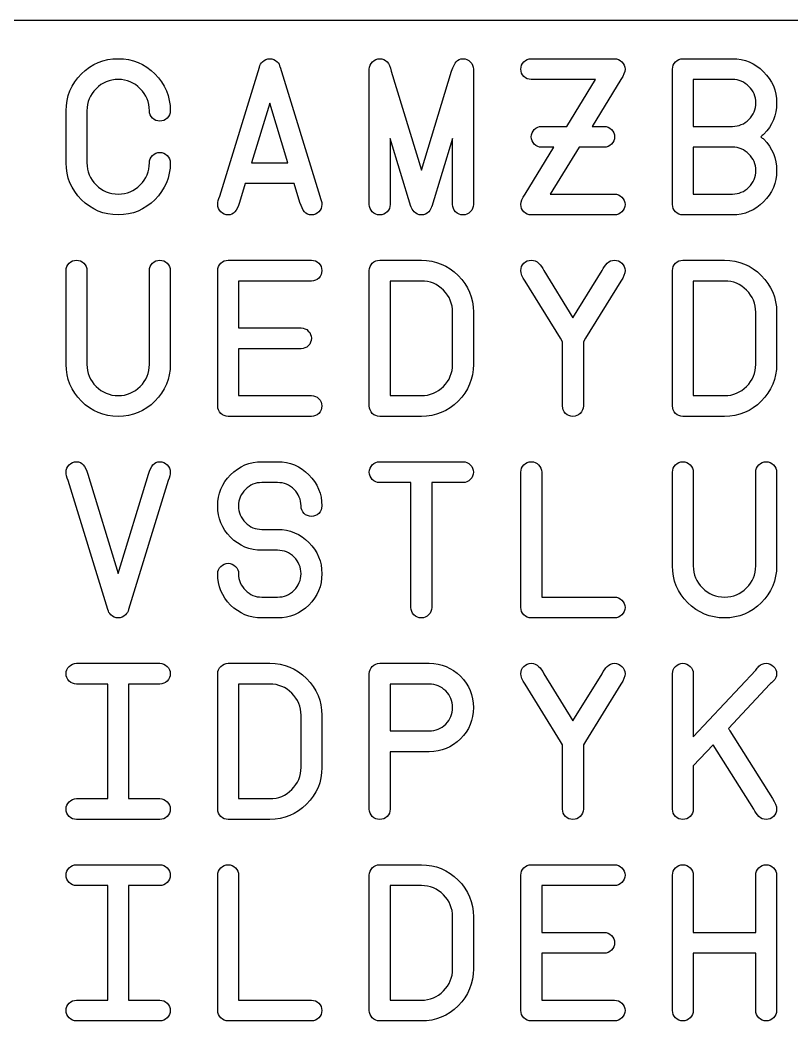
# Model space of a CAD drawing. Extents: x 0.3 to 81.7, y -40.7 to 31.5.
# Drawn here: x 38.79 to 49.6, y 17.51 to 31.53 of the extents above; entities that cross this region are included whole.
import ezdxf

# ---------------------------------------------------------------- set-up
doc = ezdxf.new("R2010")
doc.units = 0
doc.layers.add('Layer_1', color=7, linetype='CONTINUOUS')

msp = doc.modelspace()

# ---------------------------------------------------------------- linework, layer by layer
at = {"layer": 'Layer_1', "color": 7}
for p, q in [((2.8575, 31.531278), (81.710386, 31.531278)), ((45.947505, 30.989793), (47.114244, 30.989793)), ((48.070972, 30.989793), (48.763723, 30.989793)), ((41.583903, 29.064673), (42.138104, 30.87312)), ((42.138104, 30.87312), (42.141019, 30.87312)), ((42.42687, 30.87312), (42.429786, 30.87312)), ((42.429786, 30.87312), (42.983987, 29.064673)), ((43.678199, 28.948), (43.678199, 30.843952)), ((45.13662, 30.843952), (45.13662, 28.948)), ((45.136623, 30.843952), (45.13662, 30.843952)), ((47.925129, 28.948), (47.925129, 30.843952)), ((43.984468, 30.814781), (44.407411, 29.426364)), ((44.407411, 29.426364), (44.830354, 30.814781)), ((46.848811, 30.698108), (45.947505, 30.698108)), ((46.444828, 30.041817), (46.848811, 30.698108)), ((47.201749, 30.698108), (46.797766, 30.041817)), ((48.763723, 30.698108), (48.216814, 30.698108)), ((48.216814, 30.698108), (48.216814, 30.041817)), ((48.763723, 30.698108), (48.763723, 30.698108)), ((42.283946, 30.365588), (42.03018, 29.53137)), ((42.537712, 29.53137), (42.283946, 30.365588)), ((39.431266, 29.53137), (39.431266, 30.260582)), ((39.72295, 30.260582), (39.72295, 29.53137)), ((46.093348, 30.041817), (46.444828, 30.041817)), ((46.797766, 30.041817), (46.968402, 30.041817)), ((48.216814, 30.041817), (48.763723, 30.041817)), ((44.261569, 28.918832), (43.969884, 29.871183)), ((43.969884, 29.871183), (43.969884, 28.948)), ((44.844935, 29.871183), (44.55325, 28.918832)), ((44.844935, 28.948), (44.844935, 29.871183)), ((45.86, 29.093844), (46.263983, 29.750132)), ((46.263983, 29.750132), (46.093348, 29.750132)), ((46.616921, 29.750132), (46.212938, 29.093844)), ((46.968402, 29.750132), (46.616921, 29.750132)), ((48.763723, 29.750132), (48.216814, 29.750132)), ((48.216814, 29.750132), (48.216814, 29.093844)), ((48.763723, 29.750132), (48.763723, 29.750132)), ((40.598004, 29.53137), (40.598004, 29.53137)), ((42.03018, 29.53137), (42.537712, 29.53137)), ((41.941217, 29.239685), (41.861003, 28.977168)), ((42.626673, 29.239685), (41.941217, 29.239685)), ((42.706886, 28.977168), (42.626673, 29.239685)), ((46.212938, 29.093844), (47.114244, 29.093844)), ((48.216814, 29.093844), (48.763723, 29.093844)), ((44.264484, 28.918832), (44.261569, 28.918832)), ((44.55325, 28.918832), (44.550335, 28.918832)), ((47.114244, 28.802159), (45.947505, 28.802159)), ((48.763723, 28.802159), (48.070972, 28.802159)), ((48.763723, 28.802159), (48.763723, 28.802159)), ((41.700577, 28.167218), (42.867316, 28.167218)), ((43.824038, 28.167218), (44.407408, 28.167218)), ((48.070972, 28.167218), (48.654341, 28.167218)), ((39.43127, 26.708795), (39.43127, 28.021377)), ((39.722955, 28.021377), (39.722955, 26.708795)), ((40.598009, 26.708795), (40.598009, 28.021377)), ((40.889694, 28.021377), (40.889694, 26.708795)), ((41.554734, 26.125425), (41.554734, 28.021377)), ((43.678196, 26.125425), (43.678196, 28.021377)), ((46.122516, 28.021377), (46.530874, 27.359253)), ((46.530874, 27.359253), (46.939233, 28.021377)), ((47.925129, 26.125425), (47.925129, 28.021377)), ((42.867316, 27.875533), (41.846419, 27.875533)), ((41.846419, 27.875533), (41.846419, 27.219242)), ((43.969881, 27.875533), (43.969881, 26.271266)), ((44.407408, 27.875533), (43.969881, 27.875533)), ((46.354405, 27.073401), (45.859999, 27.875533)), ((47.201749, 27.875533), (46.707344, 27.073401)), ((48.216814, 27.875533), (48.216814, 26.271266)), ((48.654341, 27.875533), (48.216814, 27.875533)), ((44.844935, 26.708795), (44.844935, 27.438007)), ((45.13662, 27.438007), (45.13662, 26.708795)), ((49.091868, 26.708795), (49.091868, 27.438007)), ((49.383553, 27.438007), (49.383553, 26.708795)), ((41.846419, 27.219242), (42.721473, 27.219242)), ((46.385032, 27.023815), (46.354405, 27.073401)), ((46.707344, 27.073401), (46.676717, 27.023815)), ((42.721473, 26.927557), (41.846419, 26.927557)), ((41.846419, 26.927557), (41.846419, 26.271266)), ((46.385032, 26.125425), (46.385032, 27.023815)), ((46.676717, 27.023815), (46.676717, 26.125425)), ((41.846419, 26.271266), (42.867316, 26.271266)), ((43.969881, 26.271266), (44.407408, 26.271266)), ((48.216814, 26.271266), (48.654341, 26.271266)), ((42.867316, 25.979584), (41.700577, 25.979584)), ((44.407408, 25.979584), (43.824038, 25.979584)), ((48.654341, 25.979584), (48.070972, 25.979584)), ((42.174561, 25.344643), (42.393325, 25.344643)), ((43.82404, 25.344643), (44.990779, 25.344643)), ((39.737537, 25.169631), (40.16048, 23.781214)), ((40.16048, 23.781214), (40.583423, 25.169631)), ((45.801664, 23.30285), (45.801664, 25.198802)), ((46.093349, 25.198802), (46.093349, 23.448691)), ((46.093349, 25.198802), (46.093349, 25.198802)), ((47.925126, 23.88622), (47.925126, 25.198802)), ((48.216811, 25.198802), (48.216811, 23.88622)), ((49.091865, 23.88622), (49.091865, 25.198802)), ((49.38355, 25.198802), (49.38355, 23.88622)), ((40.014638, 23.273682), (39.460437, 25.082126)), ((40.860524, 25.082126), (40.306322, 23.273682)), ((42.393325, 25.052958), (42.174561, 25.052958)), ((44.261567, 25.052958), (43.82404, 25.052958)), ((44.261567, 23.30285), (44.261567, 25.052958)), ((44.553252, 25.052958), (44.553252, 23.30285)), ((44.990779, 25.052958), (44.553252, 25.052958)), ((43.013155, 24.724813), (43.013155, 24.724813)), ((42.174561, 24.396667), (42.393325, 24.396667)), ((42.393325, 24.104982), (42.174561, 24.104982)), ((42.174561, 23.448691), (42.393325, 23.448691)), ((46.093349, 23.448691), (47.114246, 23.448691)), ((40.017553, 23.273682), (40.014638, 23.273682)), ((40.306322, 23.273682), (40.303407, 23.273682)), ((40.160482, 23.157009), (40.160479, 23.157009)), ((42.393325, 23.157009), (42.174561, 23.157009)), ((47.114246, 23.157009), (45.947507, 23.157009)), ((39.577109, 22.522068), (40.743848, 22.522068)), ((41.700574, 22.522068), (42.283943, 22.522068)), ((43.82404, 22.522068), (44.516791, 22.522068)), ((41.554731, 20.480275), (41.554731, 22.376227)), ((43.678198, 20.480275), (43.678198, 22.376227)), ((46.122517, 22.376227), (46.530876, 21.714103)), ((46.530876, 21.714103), (46.939235, 22.376227)), ((47.925126, 20.480275), (47.925126, 22.376227)), ((48.216811, 21.49242), (49.091865, 22.42727)), ((48.216811, 22.376227), (48.216811, 21.49242)), ((40.014636, 22.230383), (39.577109, 22.230383)), ((40.014636, 20.626116), (40.014636, 22.230383)), ((40.743848, 22.230383), (40.306321, 22.230383)), ((40.306321, 22.230383), (40.306321, 20.626116)), ((41.846416, 22.230383), (41.846416, 20.626116)), ((42.283943, 22.230383), (41.846416, 22.230383)), ((44.516791, 22.230383), (43.969882, 22.230383)), ((43.969882, 22.230383), (43.969882, 21.574092)), ((44.516791, 22.230383), (44.516791, 22.230383)), ((46.354407, 21.428251), (45.860001, 22.230383)), ((47.201751, 22.230383), (46.707345, 21.428251)), ((49.288752, 22.230383), (48.7083, 21.609096)), ((42.72147, 21.063645), (42.72147, 21.792857)), ((43.013155, 21.792857), (43.013155, 21.063645)), ((43.969882, 21.574092), (44.516791, 21.574092)), ((48.72726, 21.574092), (49.325213, 20.626116)), ((46.385034, 21.378665), (46.354407, 21.428251)), ((46.385034, 20.480275), (46.385034, 21.378665)), ((46.707345, 21.428251), (46.676718, 21.378665)), ((46.676718, 21.378665), (46.676718, 20.480275)), ((48.493911, 21.38158), (48.216811, 21.08552)), ((49.062697, 20.480275), (48.493911, 21.38158)), ((44.516791, 21.282407), (43.969882, 21.282407)), ((43.969882, 21.282407), (43.969882, 20.480275)), ((44.516791, 21.282407), (44.516791, 21.282407)), ((48.216811, 21.08552), (48.216811, 20.480275)), ((39.577109, 20.626116), (40.014636, 20.626116)), ((40.306321, 20.626116), (40.743848, 20.626116)), ((41.846416, 20.626116), (42.283943, 20.626116)), ((40.743848, 20.334434), (39.577109, 20.334434)), ((42.283943, 20.334434), (41.700574, 20.334434)), ((39.577112, 19.699493), (40.743852, 19.699493)), ((43.824038, 19.699493), (44.407408, 19.699493)), ((45.947505, 19.699493), (47.114244, 19.699493)), ((41.554734, 17.6577), (41.554734, 19.553652)), ((41.846419, 19.553652), (41.846419, 17.803541)), ((41.846419, 19.553652), (41.846419, 19.553652)), ((43.678196, 17.6577), (43.678196, 19.553652)), ((45.801662, 17.6577), (45.801662, 19.553652)), ((47.92513, 17.6577), (47.92513, 19.553652)), ((48.216814, 19.553652), (48.216814, 18.751517)), ((49.091868, 18.751517), (49.091868, 19.553652)), ((49.383553, 19.553652), (49.383553, 17.6577)), ((40.01464, 19.407808), (39.577112, 19.407808)), ((40.01464, 17.803541), (40.01464, 19.407808)), ((40.743852, 19.407808), (40.306324, 19.407808)), ((40.306324, 19.407808), (40.306324, 17.803541)), ((43.969881, 19.407808), (43.969881, 17.803541)), ((44.407408, 19.407808), (43.969881, 19.407808)), ((47.114244, 19.407808), (46.093347, 19.407808)), ((46.093347, 19.407808), (46.093347, 18.751517)), ((44.844935, 18.24107), (44.844935, 18.970282)), ((45.13662, 18.970282), (45.13662, 18.24107)), ((46.093347, 18.751517), (46.968402, 18.751517)), ((48.216814, 18.751517), (49.091868, 18.751517)), ((46.968402, 18.459832), (46.093347, 18.459832)), ((46.093347, 18.459832), (46.093347, 17.803541)), ((49.091868, 18.459832), (48.216814, 18.459832)), ((48.216814, 18.459832), (48.216814, 17.6577)), ((49.091868, 17.6577), (49.091868, 18.459832)), ((39.577112, 17.803541), (40.01464, 17.803541)), ((40.306324, 17.803541), (40.743852, 17.803541)), ((41.846419, 17.803541), (42.867316, 17.803541)), ((43.969881, 17.803541), (44.407408, 17.803541)), ((46.093347, 17.803541), (47.114244, 17.803541)), ((40.743852, 17.511859), (39.577112, 17.511859)), ((42.867316, 17.511859), (41.700577, 17.511859)), ((44.407408, 17.511859), (43.824038, 17.511859)), ((47.114244, 17.511859), (45.947505, 17.511859))]:
    msp.add_line(p, q, dxfattribs=at)
for points in [[(39.644196, 30.775406), (39.787121, 30.918331), (39.959215, 30.989793), (40.160477, 30.989793)], [(40.160477, 30.989793), (40.36174, 30.989793), (40.533348, 30.918331), (40.675301, 30.775406)], [(42.181855, 30.94604), (42.210051, 30.975209), (42.244081, 30.989793), (42.283945, 30.989793)], [(42.283945, 30.989793), (42.323808, 30.989793), (42.358324, 30.975209), (42.387493, 30.94604)], [(43.721952, 30.947499), (43.750148, 30.975695), (43.784178, 30.989793), (43.824042, 30.989793)], [(43.824042, 30.989793), (43.863905, 30.989793), (43.898421, 30.975695), (43.927589, 30.947499)], [(44.895983, 30.947499), (44.919318, 30.975695), (44.950917, 30.989793), (44.99078, 30.989793)], [(44.99078, 30.989793), (45.030644, 30.989793), (45.064674, 30.975209), (45.09287, 30.94604)], [(45.843957, 30.94604), (45.873125, 30.975209), (45.907641, 30.989793), (45.947505, 30.989793)], [(47.114244, 30.989793), (47.154108, 30.989793), (47.188137, 30.975209), (47.216334, 30.94604)], [(47.967424, 30.94604), (47.996592, 30.975209), (48.031108, 30.989793), (48.070972, 30.989793)], [(48.763723, 30.989793), (48.934845, 30.989793), (49.080687, 30.929026), (49.20125, 30.807492)], [(42.141019, 30.87312), (42.145881, 30.900343), (42.159493, 30.92465), (42.181855, 30.94604)], [(42.387493, 30.94604), (42.408883, 30.92465), (42.422009, 30.900343), (42.42687, 30.87312)], [(43.678199, 30.843952), (43.678199, 30.883815), (43.692783, 30.918331), (43.721952, 30.947499)], [(43.927589, 30.947499), (43.952869, 30.921247), (43.971828, 30.877008), (43.984468, 30.814781)], [(44.830354, 30.814781), (44.855633, 30.880897), (44.877509, 30.925136), (44.895983, 30.947499)], [(45.09287, 30.94604), (45.122038, 30.917844), (45.136623, 30.883815), (45.136623, 30.843952)], [(45.801663, 30.843952), (45.801663, 30.883815), (45.815761, 30.917844), (45.843957, 30.94604)], [(45.843957, 30.740402), (45.815761, 30.76957), (45.801663, 30.804087), (45.801663, 30.843952)], [(47.260086, 30.843952), (47.260086, 30.804087), (47.240641, 30.755472), (47.201749, 30.698108)], [(47.216334, 30.94604), (47.245502, 30.917844), (47.260086, 30.883815), (47.260086, 30.843952)], [(47.925129, 30.843952), (47.925129, 30.883815), (47.939227, 30.917844), (47.967424, 30.94604)], [(39.431266, 30.260582), (39.431266, 30.461844), (39.502242, 30.633452), (39.644196, 30.775406)], [(40.675301, 30.775406), (40.818227, 30.633452), (40.889689, 30.461844), (40.889689, 30.260582)], [(45.947505, 30.698108), (45.907641, 30.698108), (45.873125, 30.712206), (45.843957, 30.740402)], [(49.20125, 30.807492), (49.322785, 30.686928), (49.383553, 30.541085), (49.383553, 30.369963)], [(39.851292, 30.569767), (39.765731, 30.484207), (39.72295, 30.381145), (39.72295, 30.260582)], [(40.160477, 30.698108), (40.039914, 30.698108), (39.936852, 30.655328), (39.851292, 30.569767)], [(40.469663, 30.569767), (40.384102, 30.655328), (40.28104, 30.698108), (40.160477, 30.698108)], [(40.598004, 30.260582), (40.598004, 30.381145), (40.555224, 30.484207), (40.469663, 30.569767)], [(48.995612, 30.601853), (48.931442, 30.666023), (48.854145, 30.698108), (48.763723, 30.698108)], [(49.091868, 30.369963), (49.091868, 30.460385), (49.059783, 30.537682), (48.995612, 30.601853)], [(48.995612, 30.138075), (49.059783, 30.202244), (49.091868, 30.27954), (49.091868, 30.369963)], [(49.383553, 30.369963), (49.383553, 30.198842), (49.323272, 30.053), (49.202709, 29.932436)], [(40.640299, 30.157034), (40.612103, 30.186203), (40.598004, 30.220719), (40.598004, 30.260582)], [(40.743847, 30.114741), (40.703983, 30.114741), (40.669467, 30.128838), (40.640299, 30.157034)], [(40.845936, 30.157034), (40.81774, 30.128838), (40.78371, 30.114741), (40.743847, 30.114741)], [(40.889689, 30.260582), (40.889689, 30.220719), (40.875105, 30.186203), (40.845936, 30.157034)], [(45.989799, 29.998064), (46.018968, 30.027233), (46.053484, 30.041817), (46.093348, 30.041817)], [(46.968402, 30.041817), (47.008265, 30.041817), (47.042295, 30.027233), (47.070491, 29.998064)], [(48.763723, 30.041817), (48.854145, 30.041817), (48.931442, 30.073903), (48.995612, 30.138075)], [(45.947505, 29.895976), (45.947505, 29.935839), (45.961603, 29.969868), (45.989799, 29.998064)], [(45.989799, 29.792429), (45.961603, 29.821597), (45.947505, 29.856113), (45.947505, 29.895976)], [(47.070491, 29.998064), (47.09966, 29.969868), (47.114244, 29.935839), (47.114244, 29.895976)], [(47.114244, 29.895976), (47.114244, 29.856113), (47.09966, 29.821597), (47.070491, 29.792429)], [(49.202709, 29.932436), (49.190069, 29.919793), (49.176943, 29.907639), (49.163331, 29.895976)], [(49.163331, 29.895976), (49.176943, 29.884311), (49.190069, 29.872644), (49.202709, 29.860975)], [(46.093348, 29.750132), (46.053484, 29.750132), (46.018968, 29.764231), (45.989799, 29.792429)], [(47.070491, 29.792429), (47.042295, 29.764231), (47.008265, 29.750132), (46.968402, 29.750132)], [(48.995612, 29.653877), (48.931442, 29.718047), (48.854145, 29.750132), (48.763723, 29.750132)], [(49.202709, 29.860975), (49.323272, 29.739439), (49.383553, 29.593109), (49.383553, 29.421987)], [(40.598004, 29.53137), (40.598004, 29.571233), (40.612103, 29.605263), (40.640299, 29.633458)], [(40.640299, 29.633458), (40.669467, 29.662627), (40.703983, 29.677211), (40.743847, 29.677211)], [(40.743847, 29.677211), (40.78371, 29.677211), (40.81774, 29.662627), (40.845936, 29.633458)], [(40.845936, 29.633458), (40.875105, 29.605263), (40.889689, 29.571233), (40.889689, 29.53137)], [(49.091868, 29.421987), (49.091868, 29.512411), (49.059783, 29.589707), (48.995612, 29.653877)], [(39.644196, 29.015087), (39.502242, 29.158014), (39.431266, 29.330108), (39.431266, 29.53137)], [(39.72295, 29.53137), (39.72295, 29.410807), (39.765731, 29.307745), (39.851292, 29.222185)], [(40.469663, 29.222185), (40.555224, 29.307745), (40.598004, 29.410807), (40.598004, 29.53137)], [(40.889689, 29.53137), (40.889689, 29.330108), (40.818227, 29.158014), (40.675301, 29.015087)], [(48.995612, 29.190099), (49.059783, 29.254268), (49.091868, 29.331564), (49.091868, 29.421987)], [(49.383553, 29.421987), (49.383553, 29.250866), (49.322785, 29.104537), (49.20125, 28.983001)], [(39.851292, 29.222185), (39.936852, 29.136624), (40.039914, 29.093844), (40.160477, 29.093844)], [(40.160477, 29.093844), (40.28104, 29.093844), (40.384102, 29.136624), (40.469663, 29.222185)], [(48.763723, 29.093844), (48.854145, 29.093844), (48.931442, 29.125929), (48.995612, 29.190099)], [(41.554734, 28.948), (41.554734, 28.981058), (41.564457, 29.019949), (41.583903, 29.064673)], [(42.983987, 29.064673), (43.003432, 29.019949), (43.013155, 28.981058), (43.013155, 28.948)], [(45.801663, 28.948), (45.801663, 28.987863), (45.821108, 29.036478), (45.86, 29.093844)], [(47.114244, 29.093844), (47.154108, 29.093844), (47.188137, 29.07926), (47.216334, 29.050091)], [(47.216334, 29.050091), (47.245502, 29.021893), (47.260086, 28.987863), (47.260086, 28.948)], [(40.160477, 28.802159), (39.959215, 28.802159), (39.787121, 28.873135), (39.644196, 29.015087)], [(40.675301, 29.015087), (40.533348, 28.873135), (40.36174, 28.802159), (40.160477, 28.802159)], [(41.597029, 28.844453), (41.568832, 28.873621), (41.554734, 28.908137), (41.554734, 28.948)], [(41.861003, 28.977168), (41.841558, 28.91786), (41.819681, 28.873621), (41.795374, 28.844453)], [(42.771057, 28.844453), (42.747722, 28.873621), (42.726332, 28.91786), (42.706886, 28.977168)], [(43.013155, 28.948), (43.013155, 28.908137), (42.998571, 28.873621), (42.969402, 28.844453)], [(43.720493, 28.844453), (43.692297, 28.873621), (43.678199, 28.908137), (43.678199, 28.948)], [(43.969884, 28.948), (43.969884, 28.908137), (43.9553, 28.873621), (43.926131, 28.844453)], [(44.30532, 28.845912), (44.282957, 28.8673), (44.269345, 28.891607), (44.264484, 28.918832)], [(44.550335, 28.918832), (44.545473, 28.891607), (44.532347, 28.8673), (44.510957, 28.845912)], [(44.887229, 28.844453), (44.859033, 28.873621), (44.844935, 28.908137), (44.844935, 28.948)], [(45.13662, 28.948), (45.13662, 28.908137), (45.122036, 28.873621), (45.092867, 28.844453)], [(45.843957, 28.844453), (45.815761, 28.873621), (45.801663, 28.908137), (45.801663, 28.948)], [(47.260086, 28.948), (47.260086, 28.908137), (47.245502, 28.873621), (47.216334, 28.844453)], [(47.967424, 28.844453), (47.939227, 28.873621), (47.925129, 28.908137), (47.925129, 28.948)], [(49.20125, 28.983001), (49.080687, 28.86244), (48.934845, 28.802159), (48.763723, 28.802159)], [(41.700577, 28.802159), (41.660713, 28.802159), (41.626197, 28.816257), (41.597029, 28.844453)], [(41.795374, 28.844453), (41.772039, 28.816257), (41.74044, 28.802159), (41.700577, 28.802159)], [(42.867313, 28.802159), (42.827449, 28.802159), (42.795364, 28.816257), (42.771057, 28.844453)], [(42.969402, 28.844453), (42.941206, 28.816257), (42.907176, 28.802159), (42.867313, 28.802159)], [(43.824042, 28.802159), (43.784178, 28.802159), (43.749662, 28.816257), (43.720493, 28.844453)], [(43.926131, 28.844453), (43.897935, 28.816257), (43.863905, 28.802159), (43.824042, 28.802159)], [(44.40741, 28.802159), (44.367546, 28.802159), (44.333516, 28.816743), (44.30532, 28.845912)], [(44.510957, 28.845912), (44.481789, 28.816743), (44.447273, 28.802159), (44.40741, 28.802159)], [(44.990778, 28.802159), (44.950914, 28.802159), (44.916398, 28.816257), (44.887229, 28.844453)], [(45.092867, 28.844453), (45.064671, 28.816257), (45.030641, 28.802159), (44.990778, 28.802159)], [(45.947505, 28.802159), (45.907641, 28.802159), (45.873125, 28.816257), (45.843957, 28.844453)], [(47.216334, 28.844453), (47.188137, 28.816257), (47.154108, 28.802159), (47.114244, 28.802159)], [(48.070972, 28.802159), (48.031108, 28.802159), (47.996592, 28.816257), (47.967424, 28.844453)], [(39.43127, 28.021377), (39.43127, 28.06124), (39.445368, 28.095269), (39.473564, 28.123465)], [(39.473564, 28.123465), (39.502733, 28.152634), (39.537249, 28.167218), (39.577112, 28.167218)], [(39.577112, 28.167218), (39.616976, 28.167218), (39.651006, 28.152634), (39.679202, 28.123465)], [(39.679202, 28.123465), (39.708371, 28.095269), (39.722955, 28.06124), (39.722955, 28.021377)], [(40.598009, 28.021377), (40.598009, 28.06124), (40.612107, 28.095269), (40.640303, 28.123465)], [(40.640303, 28.123465), (40.669472, 28.152634), (40.703988, 28.167218), (40.743851, 28.167218)], [(40.743851, 28.167218), (40.783715, 28.167218), (40.817745, 28.152634), (40.845941, 28.123465)], [(40.845941, 28.123465), (40.87511, 28.095269), (40.889694, 28.06124), (40.889694, 28.021377)], [(41.554734, 28.021377), (41.554734, 28.06124), (41.568832, 28.095269), (41.597029, 28.123465)], [(41.597029, 28.123465), (41.626197, 28.152634), (41.660713, 28.167218), (41.700577, 28.167218)], [(42.867316, 28.167218), (42.907179, 28.167218), (42.941209, 28.152634), (42.969405, 28.123465)], [(42.969405, 28.123465), (42.998574, 28.095269), (43.013158, 28.06124), (43.013158, 28.021377)], [(43.678196, 28.021377), (43.678196, 28.06124), (43.692294, 28.095269), (43.720491, 28.123465)], [(43.720491, 28.123465), (43.749659, 28.152634), (43.784175, 28.167218), (43.824038, 28.167218)], [(44.407408, 28.167218), (44.608671, 28.167218), (44.780278, 28.095756), (44.922232, 27.952831)], [(45.801663, 28.021377), (45.801663, 28.06124), (45.815761, 28.095269), (45.843957, 28.123465)], [(45.843957, 28.123465), (45.873125, 28.152634), (45.907641, 28.167218), (45.947505, 28.167218)], [(45.947505, 28.167218), (45.987368, 28.167218), (46.021398, 28.152634), (46.049595, 28.123465)], [(46.049595, 28.123465), (46.078763, 28.095269), (46.10307, 28.06124), (46.122516, 28.021377)], [(46.939233, 28.021377), (46.958679, 28.06124), (46.9825, 28.095269), (47.010696, 28.123465)], [(47.010696, 28.123465), (47.039864, 28.152634), (47.07438, 28.167218), (47.114244, 28.167218)], [(47.114244, 28.167218), (47.154108, 28.167218), (47.188137, 28.152634), (47.216333, 28.123465)], [(47.216333, 28.123465), (47.245502, 28.095269), (47.260086, 28.06124), (47.260086, 28.021377)], [(47.925129, 28.021377), (47.925129, 28.06124), (47.939227, 28.095269), (47.967424, 28.123465)], [(47.967424, 28.123465), (47.996592, 28.152634), (48.031108, 28.167218), (48.070972, 28.167218)], [(48.654341, 28.167218), (48.855604, 28.167218), (49.027212, 28.095756), (49.169165, 27.952831)], [(42.969405, 27.917827), (42.941209, 27.889631), (42.907179, 27.875533), (42.867316, 27.875533)], [(43.013158, 28.021377), (43.013158, 27.981512), (42.998574, 27.946995), (42.969405, 27.917827)], [(44.922232, 27.952831), (45.065157, 27.810877), (45.13662, 27.639269), (45.13662, 27.438007)], [(45.859999, 27.875533), (45.821108, 27.932897), (45.801663, 27.981512), (45.801663, 28.021377)], [(47.260086, 28.021377), (47.260086, 27.981512), (47.240641, 27.932897), (47.201749, 27.875533)], [(49.169165, 27.952831), (49.31209, 27.810877), (49.383553, 27.639269), (49.383553, 27.438007)], [(44.716594, 27.747192), (44.631033, 27.832753), (44.527971, 27.875533), (44.407408, 27.875533)], [(48.963527, 27.747192), (48.877966, 27.832753), (48.774904, 27.875533), (48.654341, 27.875533)], [(44.844935, 27.438007), (44.844935, 27.55857), (44.802155, 27.661632), (44.716594, 27.747192)], [(49.091868, 27.438007), (49.091868, 27.55857), (49.049088, 27.661632), (48.963527, 27.747192)], [(42.721473, 27.219242), (42.761337, 27.219242), (42.795367, 27.204658), (42.823563, 27.175489)], [(42.823563, 27.175489), (42.852731, 27.147293), (42.867316, 27.113264), (42.867316, 27.073401)], [(42.867316, 27.073401), (42.867316, 27.033538), (42.852731, 26.999022), (42.823563, 26.969854)], [(42.823563, 26.969854), (42.795367, 26.941656), (42.761337, 26.927557), (42.721473, 26.927557)], [(39.6442, 26.192512), (39.502247, 26.335439), (39.43127, 26.507533), (39.43127, 26.708795)], [(39.722955, 26.708795), (39.722955, 26.588232), (39.765735, 26.48517), (39.851296, 26.39961)], [(40.469668, 26.39961), (40.555229, 26.48517), (40.598009, 26.588232), (40.598009, 26.708795)], [(40.889694, 26.708795), (40.889694, 26.507533), (40.818231, 26.335439), (40.675305, 26.192512)], [(44.716594, 26.39961), (44.802155, 26.48517), (44.844935, 26.588232), (44.844935, 26.708795)], [(45.13662, 26.708795), (45.13662, 26.507533), (45.065157, 26.335439), (44.922232, 26.192512)], [(48.963527, 26.39961), (49.049088, 26.48517), (49.091868, 26.588232), (49.091868, 26.708795)], [(49.383553, 26.708795), (49.383553, 26.507533), (49.31209, 26.335439), (49.169165, 26.192512)], [(39.851296, 26.39961), (39.936857, 26.314047), (40.039919, 26.271266), (40.160482, 26.271266)], [(40.160482, 26.271266), (40.281045, 26.271266), (40.384107, 26.314047), (40.469668, 26.39961)], [(44.407408, 26.271266), (44.527971, 26.271266), (44.631033, 26.314047), (44.716594, 26.39961)], [(48.654341, 26.271266), (48.774904, 26.271266), (48.877966, 26.314047), (48.963527, 26.39961)], [(42.867316, 26.271266), (42.907179, 26.271266), (42.941209, 26.256683), (42.969405, 26.227516)], [(42.969405, 26.227516), (42.998574, 26.199318), (43.013158, 26.165288), (43.013158, 26.125425)], [(40.160482, 25.979584), (39.959219, 25.979584), (39.787125, 26.05056), (39.6442, 26.192512)], [(40.675305, 26.192512), (40.533352, 26.05056), (40.361744, 25.979584), (40.160482, 25.979584)], [(41.597029, 26.021878), (41.568832, 26.051046), (41.554734, 26.085562), (41.554734, 26.125425)], [(43.013158, 26.125425), (43.013158, 26.085562), (42.998574, 26.051046), (42.969405, 26.021878)], [(43.720491, 26.021878), (43.692294, 26.051046), (43.678196, 26.085562), (43.678196, 26.125425)], [(44.922232, 26.192512), (44.780278, 26.05056), (44.608671, 25.979584), (44.407408, 25.979584)], [(46.427326, 26.021878), (46.39913, 26.051046), (46.385032, 26.085562), (46.385032, 26.125425)], [(46.676717, 26.125425), (46.676717, 26.085562), (46.662133, 26.051046), (46.632964, 26.021878)], [(47.967424, 26.021878), (47.939227, 26.051046), (47.925129, 26.085562), (47.925129, 26.125425)], [(49.169165, 26.192512), (49.027212, 26.05056), (48.855604, 25.979584), (48.654341, 25.979584)], [(41.700577, 25.979584), (41.660713, 25.979584), (41.626197, 25.993682), (41.597029, 26.021878)], [(42.969405, 26.021878), (42.941209, 25.993682), (42.907179, 25.979584), (42.867316, 25.979584)], [(43.824038, 25.979584), (43.784175, 25.979584), (43.749659, 25.993682), (43.720491, 26.021878)], [(46.530874, 25.979584), (46.491011, 25.979584), (46.456495, 25.993682), (46.427326, 26.021878)], [(46.632964, 26.021878), (46.604768, 25.993682), (46.570738, 25.979584), (46.530874, 25.979584)], [(48.070972, 25.979584), (48.031108, 25.979584), (47.996592, 25.993682), (47.967424, 26.021878)], [(39.431268, 25.198802), (39.431268, 25.238665), (39.445367, 25.272694), (39.473563, 25.30089)], [(39.473563, 25.30089), (39.502731, 25.330059), (39.537247, 25.344643), (39.577111, 25.344643)], [(39.577111, 25.344643), (39.616974, 25.344643), (39.648573, 25.330059), (39.671908, 25.30089)], [(39.671908, 25.30089), (39.696215, 25.272694), (39.718092, 25.228941), (39.737537, 25.169631)], [(40.583423, 25.169631), (40.602869, 25.228941), (40.624259, 25.272694), (40.647594, 25.30089)], [(40.647594, 25.30089), (40.671901, 25.330059), (40.703986, 25.344643), (40.74385, 25.344643)], [(40.74385, 25.344643), (40.783713, 25.344643), (40.817743, 25.330059), (40.845939, 25.30089)], [(40.845939, 25.30089), (40.875108, 25.272694), (40.889692, 25.238665), (40.889692, 25.198802)], [(41.735576, 25.162342), (41.857111, 25.283876), (42.00344, 25.344643), (42.174561, 25.344643)], [(42.393325, 25.344643), (42.564447, 25.344643), (42.710289, 25.283876), (42.830852, 25.162342)], [(43.678198, 25.198802), (43.678198, 25.238665), (43.692296, 25.272694), (43.720492, 25.30089)], [(43.720492, 25.30089), (43.74966, 25.330059), (43.784176, 25.344643), (43.82404, 25.344643)], [(44.990779, 25.344643), (45.030642, 25.344643), (45.064672, 25.330059), (45.092869, 25.30089)], [(45.092869, 25.30089), (45.122037, 25.272694), (45.136621, 25.238665), (45.136621, 25.198802)], [(45.801664, 25.198802), (45.801664, 25.238665), (45.815762, 25.272694), (45.843958, 25.30089)], [(45.843958, 25.30089), (45.873127, 25.330059), (45.907643, 25.344643), (45.947507, 25.344643)], [(45.947507, 25.344643), (45.98737, 25.344643), (46.0214, 25.330059), (46.049596, 25.30089)], [(46.049596, 25.30089), (46.078765, 25.272694), (46.093349, 25.238665), (46.093349, 25.198802)], [(47.925126, 25.198802), (47.925126, 25.238665), (47.939224, 25.272694), (47.967421, 25.30089)], [(47.967421, 25.30089), (47.996589, 25.330059), (48.031105, 25.344643), (48.070969, 25.344643)], [(48.070969, 25.344643), (48.110832, 25.344643), (48.144862, 25.330059), (48.173058, 25.30089)], [(48.173058, 25.30089), (48.202227, 25.272694), (48.216811, 25.238665), (48.216811, 25.198802)], [(49.091865, 25.198802), (49.091865, 25.238665), (49.105963, 25.272694), (49.134159, 25.30089)], [(49.134159, 25.30089), (49.163328, 25.330059), (49.197844, 25.344643), (49.237708, 25.344643)], [(49.237708, 25.344643), (49.277571, 25.344643), (49.311601, 25.330059), (49.339797, 25.30089)], [(49.339797, 25.30089), (49.368966, 25.272694), (49.38355, 25.238665), (49.38355, 25.198802)], [(39.460437, 25.082126), (39.440991, 25.126852), (39.431268, 25.165744), (39.431268, 25.198802)], [(40.889692, 25.198802), (40.889692, 25.165744), (40.879969, 25.126852), (40.860524, 25.082126)], [(41.554731, 24.724813), (41.554731, 24.895935), (41.615013, 25.041778), (41.735576, 25.162342)], [(42.830852, 25.162342), (42.952387, 25.041778), (43.013155, 24.895935), (43.013155, 24.724813)], [(43.720492, 25.095252), (43.692296, 25.12442), (43.678198, 25.158937), (43.678198, 25.198802)], [(43.82404, 25.052958), (43.784176, 25.052958), (43.74966, 25.067056), (43.720492, 25.095252)], [(45.092869, 25.095252), (45.064672, 25.067056), (45.030642, 25.052958), (44.990779, 25.052958)], [(45.136621, 25.198802), (45.136621, 25.158937), (45.122037, 25.12442), (45.092869, 25.095252)], [(41.942672, 24.956703), (41.878501, 24.892532), (41.846416, 24.815235), (41.846416, 24.724813)], [(42.174561, 25.052958), (42.084139, 25.052958), (42.006843, 25.020873), (41.942672, 24.956703)], [(42.625214, 24.956703), (42.561044, 25.020873), (42.483747, 25.052958), (42.393325, 25.052958)], [(42.72147, 24.724813), (42.72147, 24.815235), (42.689385, 24.892532), (42.625214, 24.956703)], [(41.735576, 24.285827), (41.615013, 24.407363), (41.554731, 24.553692), (41.554731, 24.724813)], [(41.846416, 24.724813), (41.846416, 24.63439), (41.878501, 24.557094), (41.942672, 24.492925)], [(42.763765, 24.621265), (42.735568, 24.650434), (42.72147, 24.68495), (42.72147, 24.724813)], [(43.013155, 24.724813), (43.013155, 24.68495), (42.998571, 24.650434), (42.969402, 24.621265)], [(42.867312, 24.578971), (42.827449, 24.578971), (42.792933, 24.593069), (42.763765, 24.621265)], [(42.969402, 24.621265), (42.941206, 24.593069), (42.907176, 24.578971), (42.867312, 24.578971)], [(41.942672, 24.492925), (42.006843, 24.428753), (42.084139, 24.396667), (42.174561, 24.396667)], [(42.393325, 24.396667), (42.564447, 24.396667), (42.710289, 24.3359), (42.830852, 24.214366)], [(42.174561, 24.104982), (42.00344, 24.104982), (41.857111, 24.165264), (41.735576, 24.285827)], [(42.830852, 24.214366), (42.952387, 24.093802), (43.013155, 23.947959), (43.013155, 23.776837)], [(42.625214, 24.008727), (42.561044, 24.072897), (42.483747, 24.104982), (42.393325, 24.104982)], [(42.72147, 23.776837), (42.72147, 23.867261), (42.689385, 23.944557), (42.625214, 24.008727)], [(41.554731, 23.776837), (41.554731, 23.816701), (41.568829, 23.850732), (41.597025, 23.878928)], [(41.597025, 23.878928), (41.626194, 23.908096), (41.66071, 23.922681), (41.700574, 23.922681)], [(41.700574, 23.922681), (41.740437, 23.922681), (41.774467, 23.908096), (41.802663, 23.878928)], [(41.802663, 23.878928), (41.831832, 23.850732), (41.846416, 23.816701), (41.846416, 23.776837)], [(48.138056, 23.369937), (47.996103, 23.512864), (47.925126, 23.684958), (47.925126, 23.88622)], [(48.216811, 23.88622), (48.216811, 23.765657), (48.259591, 23.662595), (48.345152, 23.577035)], [(48.963524, 23.577035), (49.049085, 23.662595), (49.091865, 23.765657), (49.091865, 23.88622)], [(49.38355, 23.88622), (49.38355, 23.684958), (49.312087, 23.512864), (49.169162, 23.369937)], [(41.735576, 23.337851), (41.615013, 23.459387), (41.554731, 23.605716), (41.554731, 23.776837)], [(41.846416, 23.776837), (41.846416, 23.686414), (41.878501, 23.609118), (41.942672, 23.544949)], [(42.625214, 23.544949), (42.689385, 23.609118), (42.72147, 23.686414), (42.72147, 23.776837)], [(43.013155, 23.776837), (43.013155, 23.605716), (42.952387, 23.459387), (42.830852, 23.337851)], [(48.345152, 23.577035), (48.430713, 23.491472), (48.533775, 23.448691), (48.654338, 23.448691)], [(48.654338, 23.448691), (48.774901, 23.448691), (48.877963, 23.491472), (48.963524, 23.577035)], [(41.942672, 23.544949), (42.006843, 23.480777), (42.084139, 23.448691), (42.174561, 23.448691)], [(42.393325, 23.448691), (42.483747, 23.448691), (42.561044, 23.480777), (42.625214, 23.544949)], [(47.114246, 23.448691), (47.154109, 23.448691), (47.188139, 23.434108), (47.216335, 23.404941)], [(40.058389, 23.200762), (40.036027, 23.22215), (40.022415, 23.246457), (40.017553, 23.273682)], [(40.303407, 23.273682), (40.298545, 23.246457), (40.28542, 23.22215), (40.26403, 23.200762)], [(42.174561, 23.157009), (42.00344, 23.157009), (41.857111, 23.21729), (41.735576, 23.337851)], [(42.830852, 23.337851), (42.710289, 23.21729), (42.564447, 23.157009), (42.393325, 23.157009)], [(44.303861, 23.199303), (44.275665, 23.228471), (44.261567, 23.262987), (44.261567, 23.30285)], [(44.553252, 23.30285), (44.553252, 23.262987), (44.538668, 23.228471), (44.509499, 23.199303)], [(45.843958, 23.199303), (45.815762, 23.228471), (45.801664, 23.262987), (45.801664, 23.30285)], [(47.216335, 23.404941), (47.245504, 23.376743), (47.260088, 23.342713), (47.260088, 23.30285)], [(47.260088, 23.30285), (47.260088, 23.262987), (47.245504, 23.228471), (47.216335, 23.199303)], [(48.654338, 23.157009), (48.453076, 23.157009), (48.280982, 23.227985), (48.138056, 23.369937)], [(49.169162, 23.369937), (49.027208, 23.227985), (48.855601, 23.157009), (48.654338, 23.157009)], [(40.160479, 23.157009), (40.120615, 23.157009), (40.086585, 23.171593), (40.058389, 23.200762)], [(40.26403, 23.200762), (40.234861, 23.171593), (40.200345, 23.157009), (40.160482, 23.157009)], [(44.40741, 23.157009), (44.367546, 23.157009), (44.33303, 23.171107), (44.303861, 23.199303)], [(44.509499, 23.199303), (44.481303, 23.171107), (44.447273, 23.157009), (44.40741, 23.157009)], [(45.947507, 23.157009), (45.907643, 23.157009), (45.873127, 23.171107), (45.843958, 23.199303)], [(47.216335, 23.199303), (47.188139, 23.171107), (47.154109, 23.157009), (47.114246, 23.157009)], [(39.431267, 22.376227), (39.431267, 22.41609), (39.445365, 22.450119), (39.473561, 22.478315)], [(39.473561, 22.478315), (39.50273, 22.507484), (39.537246, 22.522068), (39.577109, 22.522068)], [(40.743848, 22.522068), (40.783712, 22.522068), (40.817742, 22.507484), (40.845938, 22.478315)], [(40.845938, 22.478315), (40.875106, 22.450119), (40.889691, 22.41609), (40.889691, 22.376227)], [(41.554731, 22.376227), (41.554731, 22.41609), (41.568829, 22.450119), (41.597025, 22.478315)], [(41.597025, 22.478315), (41.626194, 22.507484), (41.66071, 22.522068), (41.700574, 22.522068)], [(42.283943, 22.522068), (42.485205, 22.522068), (42.656813, 22.450606), (42.798767, 22.307681)], [(43.678198, 22.376227), (43.678198, 22.41609), (43.692296, 22.450119), (43.720492, 22.478315)], [(43.720492, 22.478315), (43.74966, 22.507484), (43.784176, 22.522068), (43.82404, 22.522068)], [(44.516791, 22.522068), (44.687913, 22.522068), (44.833755, 22.461301), (44.954318, 22.339767)], [(45.801664, 22.376227), (45.801664, 22.41609), (45.815762, 22.450119), (45.843958, 22.478315)], [(45.843958, 22.478315), (45.873127, 22.507484), (45.907643, 22.522068), (45.947507, 22.522068)], [(45.947507, 22.522068), (45.98737, 22.522068), (46.0214, 22.507484), (46.049596, 22.478315)], [(46.049596, 22.478315), (46.078765, 22.450119), (46.103072, 22.41609), (46.122517, 22.376227)], [(46.939235, 22.376227), (46.95868, 22.41609), (46.982501, 22.450119), (47.010698, 22.478315)], [(47.010698, 22.478315), (47.039866, 22.507484), (47.074382, 22.522068), (47.114246, 22.522068)], [(47.114246, 22.522068), (47.154109, 22.522068), (47.188139, 22.507484), (47.216335, 22.478315)], [(47.216335, 22.478315), (47.245504, 22.450119), (47.260088, 22.41609), (47.260088, 22.376227)], [(47.925126, 22.376227), (47.925126, 22.41609), (47.939224, 22.450119), (47.967421, 22.478315)], [(47.967421, 22.478315), (47.996589, 22.507484), (48.031105, 22.522068), (48.070969, 22.522068)], [(48.070969, 22.522068), (48.110832, 22.522068), (48.144862, 22.507484), (48.173058, 22.478315)], [(48.173058, 22.478315), (48.202227, 22.450119), (48.216811, 22.41609), (48.216811, 22.376227)], [(49.091865, 22.42727), (49.104505, 22.445746), (49.119089, 22.463247), (49.135618, 22.479774)], [(49.135618, 22.479774), (49.163814, 22.50797), (49.197844, 22.522068), (49.237708, 22.522068)], [(49.237708, 22.522068), (49.277571, 22.522068), (49.311601, 22.507484), (49.339797, 22.478315)], [(49.339797, 22.478315), (49.368966, 22.450119), (49.38355, 22.41609), (49.38355, 22.376227)], [(39.473561, 22.272677), (39.445365, 22.301845), (39.431267, 22.336362), (39.431267, 22.376227)], [(40.889691, 22.376227), (40.889691, 22.336362), (40.875106, 22.301845), (40.845938, 22.272677)], [(42.798767, 22.307681), (42.941692, 22.165727), (43.013155, 21.994119), (43.013155, 21.792857)], [(44.954318, 22.339767), (45.075854, 22.219203), (45.136621, 22.07336), (45.136621, 21.902238)], [(45.860001, 22.230383), (45.82111, 22.287747), (45.801664, 22.336362), (45.801664, 22.376227)], [(47.260088, 22.376227), (47.260088, 22.336362), (47.240642, 22.287747), (47.201751, 22.230383)], [(49.38355, 22.376227), (49.38355, 22.336362), (49.369452, 22.302332), (49.341256, 22.274136)], [(39.577109, 22.230383), (39.537246, 22.230383), (39.50273, 22.244481), (39.473561, 22.272677)], [(40.845938, 22.272677), (40.817742, 22.244481), (40.783712, 22.230383), (40.743848, 22.230383)], [(42.593129, 22.102042), (42.507568, 22.187603), (42.404506, 22.230383), (42.283943, 22.230383)], [(44.748681, 22.134128), (44.68451, 22.198298), (44.607214, 22.230383), (44.516791, 22.230383)], [(49.341256, 22.274136), (49.320838, 22.253718), (49.303337, 22.239134), (49.288752, 22.230383)], [(42.72147, 21.792857), (42.72147, 21.91342), (42.67869, 22.016482), (42.593129, 22.102042)], [(44.844937, 21.902238), (44.844937, 21.99266), (44.812851, 22.069957), (44.748681, 22.134128)], [(44.748681, 21.67035), (44.812851, 21.734519), (44.844937, 21.811815), (44.844937, 21.902238)], [(45.136621, 21.902238), (45.136621, 21.731117), (45.075854, 21.584788), (44.954318, 21.463252)], [(44.516791, 21.574092), (44.607214, 21.574092), (44.68451, 21.606178), (44.748681, 21.67035)], [(48.7083, 21.609096), (48.715105, 21.598409), (48.721425, 21.586741), (48.72726, 21.574092)], [(44.954318, 21.463252), (44.833755, 21.342689), (44.687913, 21.282407), (44.516791, 21.282407)], [(42.593129, 20.75446), (42.67869, 20.84002), (42.72147, 20.943082), (42.72147, 21.063645)], [(43.013155, 21.063645), (43.013155, 20.862383), (42.941692, 20.690289), (42.798767, 20.547362)], [(42.283943, 20.626116), (42.404506, 20.626116), (42.507568, 20.668897), (42.593129, 20.75446)], [(39.473561, 20.582366), (39.50273, 20.611533), (39.537246, 20.626116), (39.577109, 20.626116)], [(40.743848, 20.626116), (40.783712, 20.626116), (40.817742, 20.611533), (40.845938, 20.582366)], [(49.325213, 20.626116), (49.364105, 20.568752), (49.38355, 20.520138), (49.38355, 20.480275)], [(39.431267, 20.480275), (39.431267, 20.520138), (39.445365, 20.554168), (39.473561, 20.582366)], [(39.473561, 20.376728), (39.445365, 20.405896), (39.431267, 20.440412), (39.431267, 20.480275)], [(40.845938, 20.582366), (40.875106, 20.554168), (40.889691, 20.520138), (40.889691, 20.480275)], [(40.889691, 20.480275), (40.889691, 20.440412), (40.875106, 20.405896), (40.845938, 20.376728)], [(41.597025, 20.376728), (41.568829, 20.405896), (41.554731, 20.440412), (41.554731, 20.480275)], [(42.798767, 20.547362), (42.656813, 20.40541), (42.485205, 20.334434), (42.283943, 20.334434)], [(43.720492, 20.376728), (43.692296, 20.405896), (43.678198, 20.440412), (43.678198, 20.480275)], [(43.969882, 20.480275), (43.969882, 20.440412), (43.955298, 20.405896), (43.92613, 20.376728)], [(46.427328, 20.376728), (46.399132, 20.405896), (46.385034, 20.440412), (46.385034, 20.480275)], [(46.676718, 20.480275), (46.676718, 20.440412), (46.662134, 20.405896), (46.632966, 20.376728)], [(47.967421, 20.376728), (47.939224, 20.405896), (47.925126, 20.440412), (47.925126, 20.480275)], [(48.216811, 20.480275), (48.216811, 20.440412), (48.202227, 20.405896), (48.173058, 20.376728)], [(49.13416, 20.376728), (49.105964, 20.405896), (49.082143, 20.440412), (49.062697, 20.480275)], [(49.38355, 20.480275), (49.38355, 20.440412), (49.368966, 20.405896), (49.339797, 20.376728)], [(39.577109, 20.334434), (39.537246, 20.334434), (39.50273, 20.348532), (39.473561, 20.376728)], [(40.845938, 20.376728), (40.817742, 20.348532), (40.783712, 20.334434), (40.743848, 20.334434)], [(41.700574, 20.334434), (41.66071, 20.334434), (41.626194, 20.348532), (41.597025, 20.376728)], [(43.82404, 20.334434), (43.784176, 20.334434), (43.74966, 20.348532), (43.720492, 20.376728)], [(43.92613, 20.376728), (43.897934, 20.348532), (43.863904, 20.334434), (43.82404, 20.334434)], [(46.530876, 20.334434), (46.491013, 20.334434), (46.456497, 20.348532), (46.427328, 20.376728)], [(46.632966, 20.376728), (46.604769, 20.348532), (46.57074, 20.334434), (46.530876, 20.334434)], [(48.070969, 20.334434), (48.031105, 20.334434), (47.996589, 20.348532), (47.967421, 20.376728)], [(48.173058, 20.376728), (48.144862, 20.348532), (48.110832, 20.334434), (48.070969, 20.334434)], [(49.237708, 20.334434), (49.197844, 20.334434), (49.163328, 20.348532), (49.13416, 20.376728)], [(49.339797, 20.376728), (49.311601, 20.348532), (49.277571, 20.334434), (49.237708, 20.334434)], [(39.43127, 19.553652), (39.43127, 19.593515), (39.445368, 19.627544), (39.473565, 19.65574)], [(39.473565, 19.65574), (39.502733, 19.684909), (39.537249, 19.699493), (39.577112, 19.699493)], [(40.743852, 19.699493), (40.783715, 19.699493), (40.817745, 19.684909), (40.845941, 19.65574)], [(40.845941, 19.65574), (40.87511, 19.627544), (40.889694, 19.593515), (40.889694, 19.553652)], [(41.554734, 19.553652), (41.554734, 19.593515), (41.568833, 19.627544), (41.597029, 19.65574)], [(41.597029, 19.65574), (41.626197, 19.684909), (41.660713, 19.699493), (41.700577, 19.699493)], [(41.700577, 19.699493), (41.74044, 19.699493), (41.77447, 19.684909), (41.802667, 19.65574)], [(41.802667, 19.65574), (41.831835, 19.627544), (41.846419, 19.593515), (41.846419, 19.553652)], [(43.678196, 19.553652), (43.678196, 19.593515), (43.692294, 19.627544), (43.72049, 19.65574)], [(43.72049, 19.65574), (43.749659, 19.684909), (43.784175, 19.699493), (43.824038, 19.699493)], [(44.407408, 19.699493), (44.60867, 19.699493), (44.780278, 19.628031), (44.922231, 19.485106)], [(45.801662, 19.553652), (45.801662, 19.593515), (45.815761, 19.627544), (45.843957, 19.65574)], [(45.843957, 19.65574), (45.873125, 19.684909), (45.907641, 19.699493), (45.947505, 19.699493)], [(47.114244, 19.699493), (47.154108, 19.699493), (47.188137, 19.684909), (47.216333, 19.65574)], [(47.216333, 19.65574), (47.245502, 19.627544), (47.260086, 19.593515), (47.260086, 19.553652)], [(47.92513, 19.553652), (47.92513, 19.593515), (47.939228, 19.627544), (47.967424, 19.65574)], [(47.967424, 19.65574), (47.996592, 19.684909), (48.031108, 19.699493), (48.070972, 19.699493)], [(48.070972, 19.699493), (48.110835, 19.699493), (48.144865, 19.684909), (48.173061, 19.65574)], [(48.173061, 19.65574), (48.20223, 19.627544), (48.216814, 19.593515), (48.216814, 19.553652)], [(49.091868, 19.553652), (49.091868, 19.593515), (49.105966, 19.627544), (49.134163, 19.65574)], [(49.134163, 19.65574), (49.163331, 19.684909), (49.197847, 19.699493), (49.237711, 19.699493)], [(49.237711, 19.699493), (49.277574, 19.699493), (49.311604, 19.684909), (49.339801, 19.65574)], [(49.339801, 19.65574), (49.368969, 19.627544), (49.383553, 19.593515), (49.383553, 19.553652)], [(39.473565, 19.450102), (39.445368, 19.47927), (39.43127, 19.513787), (39.43127, 19.553652)], [(40.889694, 19.553652), (40.889694, 19.513787), (40.87511, 19.47927), (40.845941, 19.450102)], [(47.260086, 19.553652), (47.260086, 19.513787), (47.245502, 19.47927), (47.216333, 19.450102)], [(39.577112, 19.407808), (39.537249, 19.407808), (39.502733, 19.421906), (39.473565, 19.450102)], [(40.845941, 19.450102), (40.817745, 19.421906), (40.783715, 19.407808), (40.743852, 19.407808)], [(44.716594, 19.279467), (44.631033, 19.365028), (44.527971, 19.407808), (44.407408, 19.407808)], [(44.922231, 19.485106), (45.065157, 19.343152), (45.13662, 19.171544), (45.13662, 18.970282)], [(47.216333, 19.450102), (47.188137, 19.421906), (47.154108, 19.407808), (47.114244, 19.407808)], [(44.844935, 18.970282), (44.844935, 19.090845), (44.802155, 19.193907), (44.716594, 19.279467)], [(46.968402, 18.751517), (47.008265, 18.751517), (47.042295, 18.736933), (47.070491, 18.707764)], [(47.070491, 18.707764), (47.09966, 18.679568), (47.114244, 18.645539), (47.114244, 18.605676)], [(47.114244, 18.605676), (47.114244, 18.565811), (47.09966, 18.531295), (47.070491, 18.502129)], [(47.070491, 18.502129), (47.042295, 18.473931), (47.008265, 18.459832), (46.968402, 18.459832)], [(44.716594, 17.931885), (44.802155, 18.017445), (44.844935, 18.120507), (44.844935, 18.24107)], [(45.13662, 18.24107), (45.13662, 18.039806), (45.065157, 17.867712), (44.922231, 17.724787)], [(44.407408, 17.803541), (44.527971, 17.803541), (44.631033, 17.846322), (44.716594, 17.931885)], [(39.43127, 17.6577), (39.43127, 17.697563), (39.445368, 17.731592), (39.473565, 17.759788)], [(39.473565, 17.759788), (39.502733, 17.788957), (39.537249, 17.803541), (39.577112, 17.803541)], [(40.743852, 17.803541), (40.783715, 17.803541), (40.817745, 17.788957), (40.845941, 17.759788)], [(40.845941, 17.759788), (40.87511, 17.731592), (40.889694, 17.697563), (40.889694, 17.6577)], [(42.867316, 17.803541), (42.907179, 17.803541), (42.941209, 17.788957), (42.969405, 17.759788)], [(42.969405, 17.759788), (42.998574, 17.731592), (43.013158, 17.697563), (43.013158, 17.6577)], [(44.922231, 17.724787), (44.780278, 17.582835), (44.60867, 17.511859), (44.407408, 17.511859)], [(47.114244, 17.803541), (47.154108, 17.803541), (47.188137, 17.788957), (47.216333, 17.759788)], [(47.216333, 17.759788), (47.245502, 17.731592), (47.260086, 17.697563), (47.260086, 17.6577)], [(39.473565, 17.554153), (39.445368, 17.583321), (39.43127, 17.617837), (39.43127, 17.6577)], [(39.577112, 17.511859), (39.537249, 17.511859), (39.502733, 17.525957), (39.473565, 17.554153)], [(40.845941, 17.554153), (40.817745, 17.525957), (40.783715, 17.511859), (40.743852, 17.511859)], [(40.889694, 17.6577), (40.889694, 17.617837), (40.87511, 17.583321), (40.845941, 17.554153)], [(41.597029, 17.554153), (41.568833, 17.583321), (41.554734, 17.617837), (41.554734, 17.6577)], [(41.700577, 17.511859), (41.660713, 17.511859), (41.626197, 17.525957), (41.597029, 17.554153)], [(42.969405, 17.554153), (42.941209, 17.525957), (42.907179, 17.511859), (42.867316, 17.511859)], [(43.013158, 17.6577), (43.013158, 17.617837), (42.998574, 17.583321), (42.969405, 17.554153)], [(43.72049, 17.554153), (43.692294, 17.583321), (43.678196, 17.617837), (43.678196, 17.6577)], [(43.824038, 17.511859), (43.784175, 17.511859), (43.749659, 17.525957), (43.72049, 17.554153)], [(45.843957, 17.554153), (45.815761, 17.583321), (45.801662, 17.617837), (45.801662, 17.6577)], [(45.947505, 17.511859), (45.907641, 17.511859), (45.873125, 17.525957), (45.843957, 17.554153)], [(47.216333, 17.554153), (47.188137, 17.525957), (47.154108, 17.511859), (47.114244, 17.511859)], [(47.260086, 17.6577), (47.260086, 17.617837), (47.245502, 17.583321), (47.216333, 17.554153)], [(47.967424, 17.554153), (47.939228, 17.583321), (47.92513, 17.617837), (47.92513, 17.6577)], [(48.070972, 17.511859), (48.031108, 17.511859), (47.996592, 17.525957), (47.967424, 17.554153)], [(48.173061, 17.554153), (48.144865, 17.525957), (48.110835, 17.511859), (48.070972, 17.511859)], [(48.216814, 17.6577), (48.216814, 17.617837), (48.20223, 17.583321), (48.173061, 17.554153)], [(49.134163, 17.554153), (49.105966, 17.583321), (49.091868, 17.617837), (49.091868, 17.6577)], [(49.237711, 17.511859), (49.197847, 17.511859), (49.163331, 17.525957), (49.134163, 17.554153)], [(49.339801, 17.554153), (49.311604, 17.525957), (49.277574, 17.511859), (49.237711, 17.511859)], [(49.383553, 17.6577), (49.383553, 17.617837), (49.368969, 17.583321), (49.339801, 17.554153)]]:
    msp.add_open_spline(points, degree=3, dxfattribs=at)

doc.saveas('drawing.dxf')
